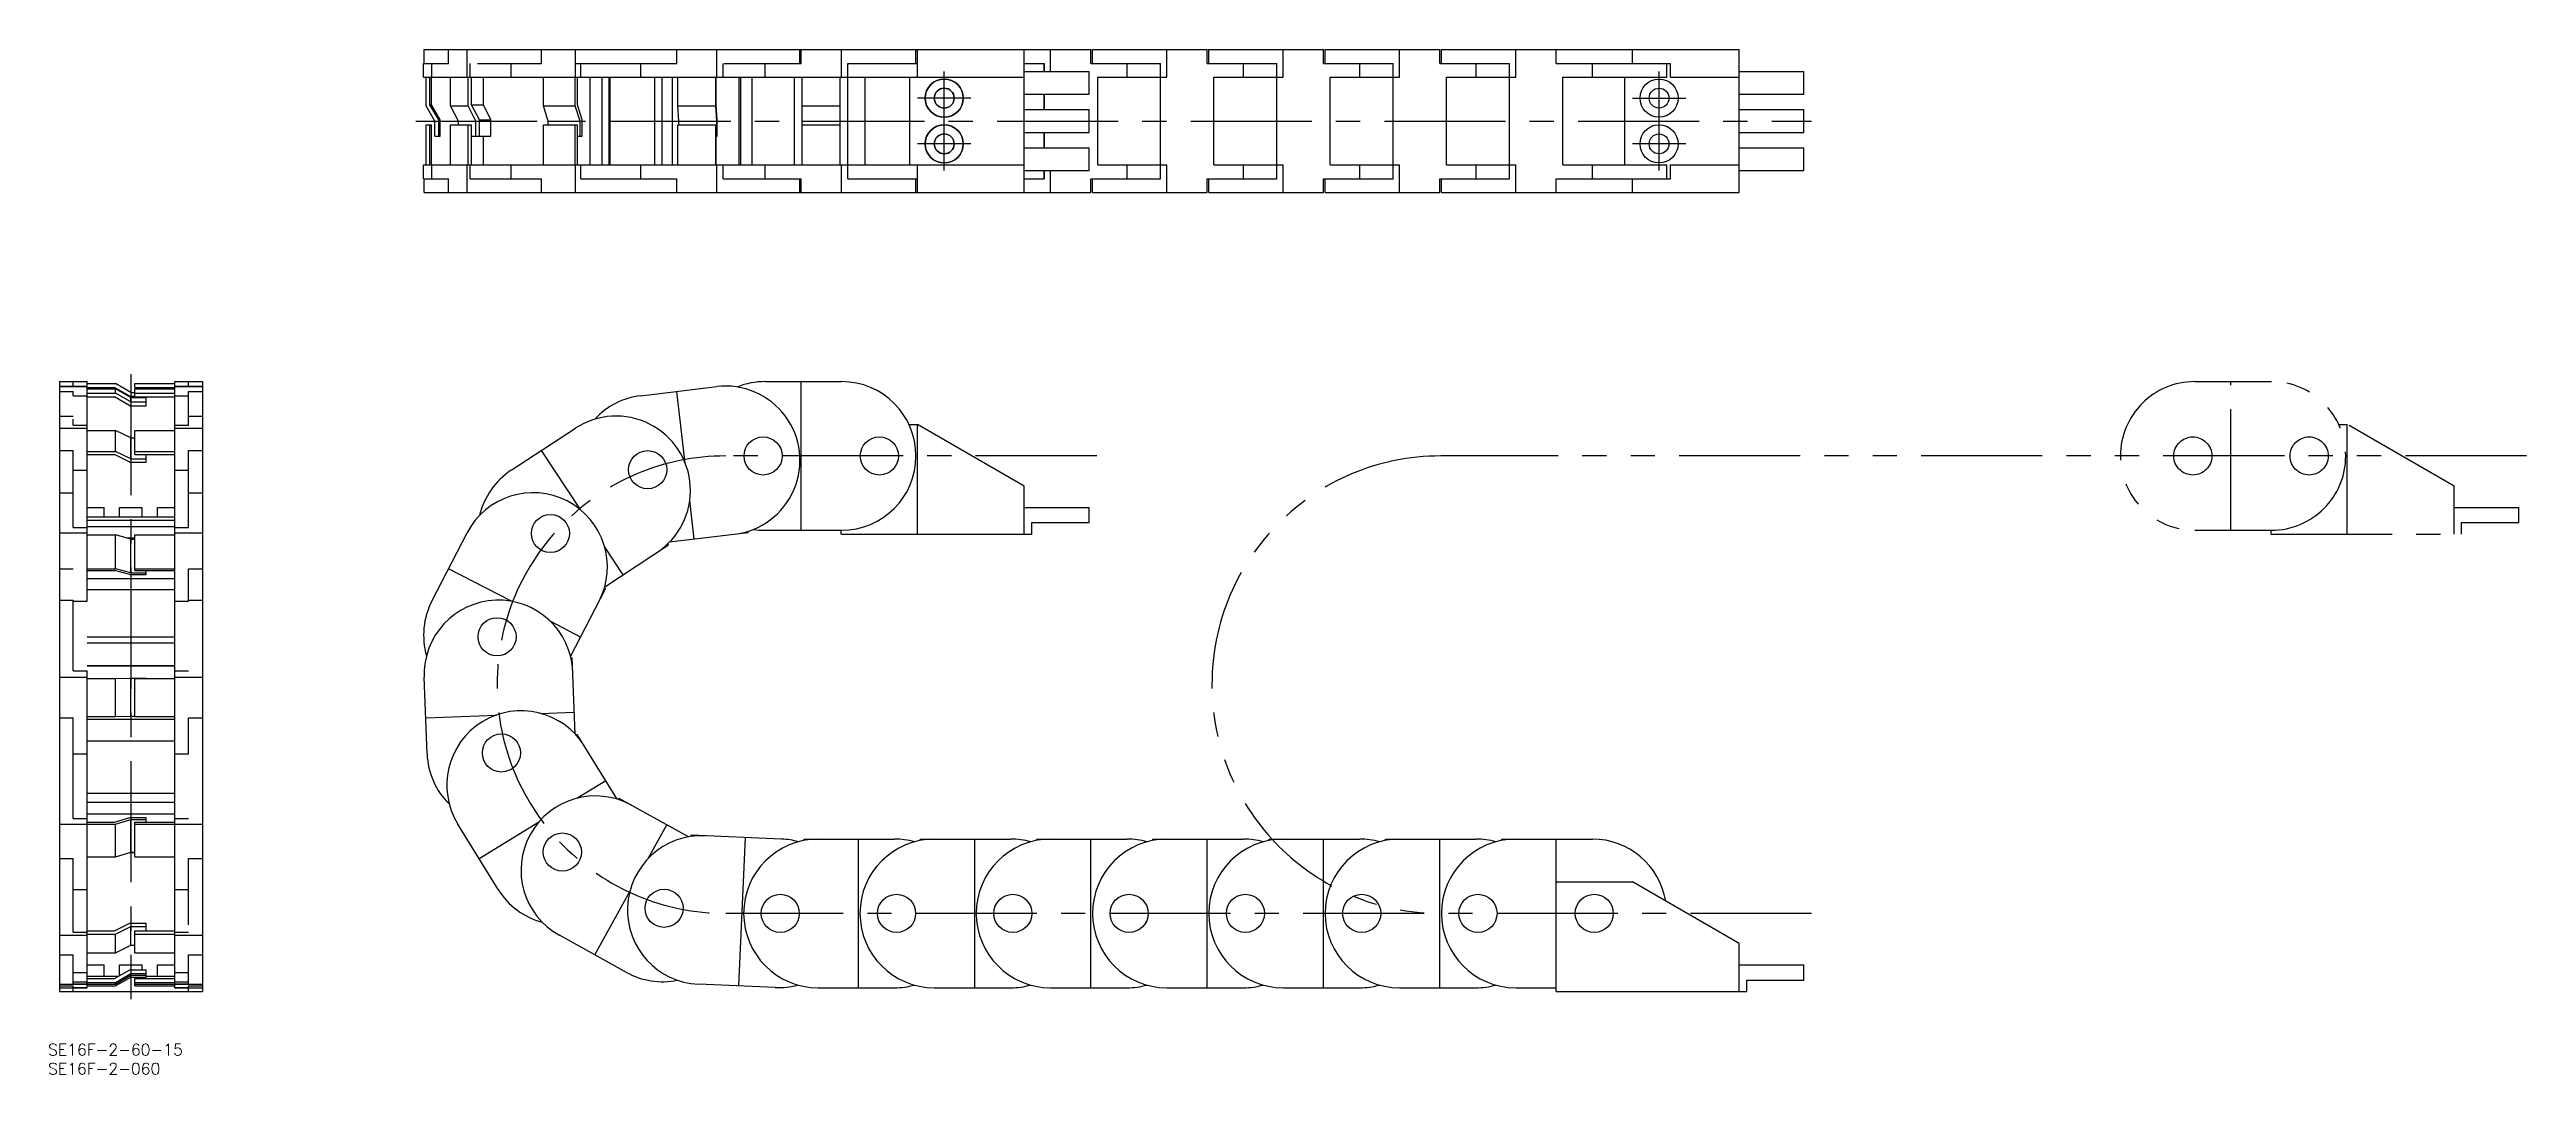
# Model space of a CAD drawing. Extents: x -21 to 628, y -22 to 247.
import ezdxf

# ---------------------------------------------------------------- set-up
doc = ezdxf.new("R2010")
doc.units = 0
doc.linetypes.add('CENTER', pattern=[50.8, 31.75, -6.35, 6.35, -6.35])
doc.linetypes.add('PHANTOM', pattern=[63.5, 31.75, -6.35, 6.35, -6.35, 6.35, -6.35])
doc.layers.get('0').update_dxf_attribs({"linetype": 'CONTINUOUS'})
doc.layers.add('CENTER', color=1, linetype='CENTER')
doc.styles.get("Standard").update_dxf_attribs({"font": 'txt.shx', "height": 3, "bigfont": 'bigfont.shx'})

msp = doc.modelspace()

# ---------------------------------------------------------------- linework, layer by layer
at = {"color": 7, "linetype": 'CONTINUOUS'}
for p, q in [((76.92, 243.49), (76.92, 247.12)), ((76.92, 247.12), (251.83, 247.12)), ((83.31, 243.49), (83.31, 247.12)), ((88.17, 239.87), (88.17, 247.12)), ((107.71, 243.49), (107.71, 247.12)), ((116.58, 239.87), (116.58, 247.12)), ((143.17, 243.49), (143.17, 247.12)), ((153.69, 239.87), (153.69, 247.12)), ((153.69, 247.12), (175.5, 247.12)), ((175.5, 243.49), (175.5, 247.12)), ((175.83, 243.49), (175.83, 247.12)), ((186.43, 239.87), (186.43, 247.12)), ((205.93, 243.49), (205.93, 247.12)), ((206.33, 239.87), (206.33, 247.12)), ((234.33, 209.62), (234.33, 247.12)), ((241.23, 241.37), (241.23, 247.12)), ((251.83, 243.49), (251.83, 247.12)), ((252.23, 243.49), (252.23, 247.12)), ((252.23, 247.12), (282.33, 247.12)), ((271.73, 239.87), (271.73, 247.12)), ((282.33, 243.49), (282.33, 247.12)), ((282.73, 243.49), (282.73, 247.12)), ((282.73, 247.12), (312.83, 247.12)), ((302.23, 239.87), (302.23, 247.12)), ((312.83, 243.49), (312.83, 247.12)), ((313.23, 243.49), (313.23, 247.12)), ((313.23, 247.12), (343.33, 247.12)), ((332.73, 239.87), (332.73, 247.12)), ((343.33, 243.49), (343.33, 247.12)), ((343.73, 243.49), (343.73, 247.12)), ((343.73, 247.12), (421.83, 247.12)), ((363.23, 239.87), (363.23, 247.12)), ((373.83, 243.49), (373.83, 247.12)), ((393.83, 243.49), (393.83, 247.12)), ((421.83, 209.62), (421.83, 247.12)), ((76.78, 239.87), (76.78, 243.49)), ((76.78, 243.49), (83.31, 243.49)), ((78.95, 239.87), (78.95, 243.49)), ((88.99, 239.87), (88.99, 243.49)), ((90.96, 243.49), (107.71, 243.49)), ((99.77, 239.87), (99.77, 243.49)), ((116.54, 243.49), (143.17, 243.49)), ((117.99, 239.87), (117.99, 243.49)), ((133.73, 239.87), (133.73, 243.49)), ((155.34, 239.87), (155.34, 243.49)), ((155.58, 243.49), (175.83, 243.49)), ((166.33, 239.87), (166.33, 243.49)), ((188.08, 213.24), (188.08, 243.49)), ((188.08, 243.49), (206.33, 243.49)), ((190.83, 243.49), (190.83, 243.49)), ((234.33, 243.49), (239.58, 243.49)), ((234.33, 243.49), (239.58, 243.49)), ((234.33, 241.37), (251.33, 241.37)), ((235.92, 243.49), (239.58, 243.49)), ((239.58, 243.49), (239.58, 241.37)), ((239.58, 241.37), (239.58, 243.49)), ((251.33, 235.37), (251.33, 241.37)), ((251.83, 243.49), (270.08, 243.49)), ((261.33, 239.87), (261.33, 243.49)), ((270.08, 213.24), (270.08, 243.49)), ((282.33, 243.49), (300.58, 243.49)), ((291.83, 239.87), (291.83, 243.49)), ((300.58, 213.24), (300.58, 243.49)), ((312.83, 243.49), (331.08, 243.49)), ((322.33, 239.87), (322.33, 243.49)), ((331.08, 213.24), (331.08, 243.49)), ((343.33, 243.49), (361.58, 243.49)), ((352.83, 239.87), (352.83, 243.49)), ((361.58, 213.24), (361.58, 243.49)), ((373.83, 243.49), (403.83, 243.49)), ((383.33, 239.87), (383.33, 243.49)), ((402.83, 239.87), (402.83, 243.49)), ((403.83, 239.87), (403.83, 243.49)), ((421.83, 241.37), (438.83, 241.37)), ((438.83, 235.37), (438.83, 241.37)), ((76.78, 239.87), (234.33, 239.87)), ((77.45, 232.37), (77.45, 239.87)), ((78.45, 232.64), (78.45, 239.87)), ((78.82, 232.64), (78.82, 239.87)), ((83.87, 232.37), (83.87, 239.87)), ((88.46, 232.37), (88.46, 239.87)), ((89.34, 232.64), (89.34, 239.87)), ((92.47, 232.64), (92.47, 239.87)), ((108.2, 232.37), (108.2, 239.87)), ((116.56, 232.37), (116.56, 239.87)), ((117.11, 232.64), (117.11, 239.87)), ((118.99, 239.87), (118.99, 239.87)), ((118.99, 239.87), (118.99, 239.87)), ((120.47, 216.87), (120.47, 239.87)), ((123.58, 216.87), (123.58, 239.87)), ((125.46, 216.87), (125.46, 239.87)), ((125.71, 216.87), (125.71, 239.87)), ((131.28, 239.87), (131.28, 239.87)), ((131.28, 239.87), (131.28, 239.87)), ((137.42, 216.87), (137.42, 239.87)), ((139.34, 216.87), (139.34, 239.87)), ((142.08, 216.87), (142.08, 239.87)), ((143.47, 232.37), (143.47, 239.87)), ((153.4, 232.37), (153.4, 239.87)), ((153.52, 232.64), (153.52, 239.87)), ((159.54, 216.87), (159.54, 239.87)), ((159.95, 216.87), (159.95, 239.87)), ((162.94, 216.87), (162.94, 239.87)), ((174.08, 216.87), (174.08, 239.87)), ((176.08, 216.87), (176.08, 239.87)), ((186.08, 216.87), (186.08, 239.87)), ((192.58, 216.87), (192.58, 239.87)), ((204.33, 216.87), (204.33, 239.87)), ((210.73, 239.87), (210.73, 239.87)), ((230.83, 239.87), (230.83, 239.87)), ((234.33, 235.37), (234.33, 239.87)), ((234.33, 231.37), (234.33, 235.37)), ((234.33, 235.37), (251.33, 235.37)), ((239.58, 231.37), (239.58, 235.37)), ((239.58, 235.37), (239.58, 231.37)), ((253.58, 216.87), (253.58, 239.87)), ((253.58, 239.87), (271.73, 239.87)), ((284.08, 216.87), (284.08, 239.87)), ((284.08, 239.87), (302.23, 239.87)), ((314.58, 216.87), (314.58, 239.87)), ((314.58, 239.87), (332.73, 239.87)), ((345.08, 216.87), (345.08, 239.87)), ((345.08, 239.87), (363.23, 239.87)), ((375.58, 216.87), (375.58, 239.87)), ((375.58, 239.87), (402.83, 239.87)), ((391.83, 216.87), (391.83, 239.87)), ((403.83, 239.87), (421.83, 239.87)), ((421.83, 235.37), (438.83, 235.37)), ((79.76, 228.37), (77.45, 232.37)), ((78.45, 232.64), (78.82, 232.64)), ((80.76, 228.64), (78.45, 232.64)), ((81.13, 228.64), (78.82, 232.64)), ((79.76, 224.37), (79.76, 228.37)), ((80.76, 224.37), (80.76, 228.64)), ((80.76, 228.64), (81.13, 228.64)), ((81.13, 224.37), (81.13, 228.64)), ((83.87, 232.37), (88.46, 232.37)), ((85.92, 228.37), (83.87, 232.37)), ((85.92, 227.37), (85.92, 228.37)), ((85.92, 228.37), (90.51, 228.37)), ((90.51, 228.37), (88.46, 232.37)), ((89.34, 232.64), (92.47, 232.64)), ((91.4, 228.64), (89.34, 232.64)), ((90.51, 224.37), (90.51, 228.37)), ((91.4, 224.37), (91.4, 228.64)), ((91.4, 228.64), (94.44, 228.64)), ((94.44, 228.64), (92.47, 232.64)), ((94.44, 224.37), (94.44, 228.64)), ((108.2, 232.37), (116.56, 232.37)), ((109.46, 228.37), (108.2, 232.37)), ((109.46, 227.37), (109.46, 228.37)), ((109.46, 228.37), (117.82, 228.37)), ((117.82, 228.37), (116.56, 232.37)), ((118.37, 228.64), (117.11, 232.64)), ((117.82, 224.37), (117.82, 228.37)), ((118.37, 224.37), (118.37, 228.64)), ((143.47, 232.37), (153.4, 232.37)), ((143.75, 228.37), (143.47, 232.37)), ((143.75, 227.37), (143.75, 228.37)), ((143.75, 228.37), (153.68, 228.37)), ((153.68, 228.37), (153.4, 232.37)), ((153.8, 228.64), (153.52, 232.64)), ((153.68, 224.37), (153.68, 228.37)), ((153.8, 224.37), (153.8, 228.64)), ((176.08, 232.37), (186.08, 232.37)), ((176.08, 228.37), (186.08, 228.37)), ((234.33, 225.37), (234.33, 231.37)), ((234.33, 231.37), (251.33, 231.37)), ((251.33, 225.37), (251.33, 231.37)), ((421.83, 231.37), (438.83, 231.37)), ((438.83, 225.37), (438.83, 231.37)), ((77.45, 216.87), (77.45, 227.37)), ((77.45, 227.37), (78.82, 227.37)), ((78.45, 216.87), (78.45, 227.37)), ((78.82, 216.87), (78.82, 227.37)), ((79.76, 224.37), (81.13, 224.37)), ((83.87, 216.87), (83.87, 227.37)), ((83.87, 227.37), (89.34, 227.37)), ((88.46, 216.87), (88.46, 227.37)), ((89.34, 216.87), (89.34, 227.37)), ((89.34, 224.37), (94.44, 224.37)), ((92.47, 216.87), (92.47, 224.37)), ((108.2, 216.87), (108.2, 227.37)), ((108.2, 227.37), (117.11, 227.37)), ((116.56, 216.87), (116.56, 227.37)), ((117.11, 216.87), (117.11, 227.37)), ((117.11, 224.37), (118.37, 224.37)), ((143.47, 216.87), (143.47, 227.37)), ((143.47, 227.37), (153.52, 227.37)), ((153.4, 216.87), (153.4, 227.37)), ((153.52, 216.87), (153.52, 227.37)), ((153.52, 224.37), (153.8, 224.37)), ((176.08, 227.37), (186.08, 227.37)), ((234.33, 221.37), (234.33, 225.37)), ((234.33, 225.37), (251.33, 225.37)), ((234.33, 216.87), (234.33, 221.37)), ((234.33, 221.37), (251.33, 221.37)), ((239.58, 221.37), (239.58, 225.37)), ((239.58, 225.37), (239.58, 221.37)), ((251.33, 215.37), (251.33, 221.37)), ((421.83, 225.37), (438.83, 225.37)), ((421.83, 221.37), (438.83, 221.37)), ((438.83, 215.37), (438.83, 221.37)), ((76.78, 213.24), (76.78, 216.87)), ((76.78, 216.87), (234.33, 216.87)), ((78.95, 213.24), (78.95, 216.87)), ((88.17, 209.62), (88.17, 216.87)), ((88.99, 213.24), (88.99, 216.87)), ((99.77, 213.24), (99.77, 216.87)), ((116.58, 209.62), (116.58, 216.87)), ((117.99, 213.24), (117.99, 216.87)), ((133.73, 213.24), (133.73, 216.87)), ((153.69, 209.62), (153.69, 216.87)), ((155.34, 213.24), (155.34, 216.87)), ((166.33, 213.24), (166.33, 216.87)), ((186.43, 209.62), (186.43, 216.87)), ((206.33, 209.62), (206.33, 216.87)), ((234.33, 215.37), (251.33, 215.37)), ((239.58, 213.24), (239.58, 215.37)), ((239.58, 215.37), (239.58, 213.24)), ((241.23, 209.62), (241.23, 215.37)), ((253.58, 216.87), (271.73, 216.87)), ((261.33, 213.24), (261.33, 216.87)), ((271.73, 209.62), (271.73, 216.87)), ((284.08, 216.87), (302.23, 216.87)), ((291.83, 213.24), (291.83, 216.87)), ((302.23, 209.62), (302.23, 216.87)), ((314.58, 216.87), (332.73, 216.87)), ((322.33, 213.24), (322.33, 216.87)), ((332.73, 209.62), (332.73, 216.87)), ((345.08, 216.87), (363.23, 216.87)), ((352.83, 213.24), (352.83, 216.87)), ((363.23, 209.62), (363.23, 216.87)), ((375.58, 216.87), (402.83, 216.87)), ((383.33, 213.24), (383.33, 216.87)), ((402.83, 213.24), (402.83, 216.87)), ((403.83, 213.24), (403.83, 216.87)), ((403.83, 216.87), (421.83, 216.87)), ((421.83, 215.37), (438.83, 215.37)), ((76.78, 213.24), (83.31, 213.24)), ((76.92, 209.62), (76.92, 213.24)), ((76.92, 209.62), (251.83, 209.62)), ((83.31, 209.62), (83.31, 213.24)), ((88.99, 213.24), (107.71, 213.24)), ((107.71, 209.62), (107.71, 213.24)), ((117.99, 213.24), (143.17, 213.24)), ((143.17, 209.62), (143.17, 213.24)), ((155.34, 213.24), (175.83, 213.24)), ((175.5, 209.62), (175.5, 213.24)), ((175.83, 209.62), (175.83, 213.24)), ((188.08, 213.24), (206.33, 213.24)), ((205.93, 209.62), (205.93, 213.24)), ((234.33, 213.24), (239.58, 213.24)), ((234.33, 213.24), (239.58, 213.24)), ((251.83, 209.62), (251.83, 213.24)), ((251.83, 213.24), (270.08, 213.24)), ((252.23, 209.62), (252.23, 213.24)), ((252.23, 209.62), (282.33, 209.62)), ((282.33, 209.62), (282.33, 213.24)), ((282.33, 213.24), (300.58, 213.24)), ((282.73, 209.62), (282.73, 213.24)), ((282.73, 209.62), (312.83, 209.62)), ((312.83, 209.62), (312.83, 213.24)), ((312.83, 213.24), (331.08, 213.24)), ((313.23, 209.62), (313.23, 213.24)), ((313.23, 209.62), (343.33, 209.62)), ((343.33, 209.62), (343.33, 213.24)), ((343.33, 213.24), (361.58, 213.24)), ((343.73, 209.62), (343.73, 213.24)), ((343.73, 209.62), (421.83, 209.62)), ((373.83, 209.62), (373.83, 213.24)), ((373.83, 213.24), (403.83, 213.24)), ((393.83, 209.62), (393.83, 213.24)), ((-18.75, 160), (-11.5, 160)), ((-18.75, 160), (-18.75, 0)), ((-18.75, 158.83), (-15.12, 158.83)), ((-18.75, 158.69), (-11.5, 158.69)), ((-18.75, 157.43), (-15.12, 157.43)), ((-15.12, 158.82), (-15.12, 160)), ((-15.12, 158.82), (-11.5, 158.82)), ((-15.12, 156.31), (-15.12, 157.43)), ((-15.12, 156.31), (-11.5, 156.31)), ((-11.5, 102.45), (-11.5, 160)), ((-11.5, 159.5), (-4, 159.5)), ((-11.5, 158.5), (-4.27, 158.5)), ((-11.5, 158.15), (-4, 158.15)), ((-11.5, 156.97), (-4, 156.97)), ((-11.5, 155.97), (-4.27, 155.97)), ((-0.27, 156.19), (-4.27, 158.5)), ((-0.27, 153.68), (-4.27, 155.97)), ((0, 157.19), (-4, 159.5)), ((-4, 156.97), (-4, 158.15)), ((0, 155.86), (-4, 158.15)), ((0, 154.67), (-4, 156.97)), ((-0.27, 156.19), (1, 156.19)), ((0, 157.19), (1, 157.19)), ((1, 158.5), (1, 159.5)), ((1, 159.5), (11.5, 159.5)), ((1, 158.5), (11.5, 158.5)), ((1, 155.97), (1, 158.15)), ((1, 158.15), (11.5, 158.15)), ((1, 156.97), (11.5, 156.97)), ((1, 155.97), (11.5, 155.97)), ((11.5, 160), (15.12, 160)), ((11.5, 1), (11.5, 160)), ((11.5, 158.82), (15.12, 158.82)), ((11.5, 158.69), (18.75, 158.69)), ((11.5, 156.31), (15.12, 156.31)), ((15.12, 158.82), (15.12, 160)), ((15.12, 160), (18.75, 160)), ((15.12, 158.83), (18.75, 158.83)), ((15.12, 148.61), (15.12, 157.43)), ((15.12, 157.43), (18.75, 157.43)), ((18.75, 160), (18.75, 0)), ((133.73, 156.31), (153.69, 158.69)), ((145.41, 138.6), (143.17, 157.43)), ((166.33, 160), (186.43, 160)), ((175.83, 121), (175.83, 160)), ((-18.75, 150.96), (-15.12, 150.96)), ((-15.12, 148.61), (-15.12, 150.18)), ((-0.27, 153.68), (4, 153.68)), ((0, 154.67), (0, 155.86)), ((0, 154.67), (0, 155.86)), ((0, 155.86), (4, 155.86)), ((0, 154.67), (4, 154.67)), ((4, 153.68), (4, 155.86)), ((15.12, 150.96), (18.75, 150.96)), ((-18.75, 147.76), (-11.5, 147.76)), ((-15.12, 148.61), (-11.5, 148.61)), ((-11.5, 147.15), (-4, 147.15)), ((-4, 141.67), (-4, 147.15)), ((0, 145.22), (-4, 147.15)), ((0, 139.74), (0, 145.22)), ((0, 139.74), (0, 145.22)), ((0, 145.22), (1, 145.22)), ((1, 140.84), (1, 147.15)), ((1, 147.15), (11.5, 147.15)), ((11.5, 148.61), (15.12, 148.61)), ((11.5, 147.76), (18.75, 147.76)), ((99.77, 136.74), (116.58, 147.76)), ((204.1, 148.75), (206.33, 148.75)), ((206.33, 120), (206.33, 148.75)), ((234.33, 132.58), (206.33, 148.75)), ((-18.75, 141.95), (-15.12, 141.95)), ((-15.12, 121.74), (-15.12, 141.95)), ((-15.12, 136.74), (-11.5, 136.74)), ((-11.5, 141.67), (-4, 141.67)), ((-11.5, 140.84), (-4.27, 140.84)), ((-0.27, 138.9), (-4.27, 140.84)), ((0, 139.74), (-4, 141.67)), ((-0.27, 138.9), (4, 138.9)), ((0, 139.74), (4, 139.74)), ((1, 141.67), (11.5, 141.67)), ((1, 140.84), (11.5, 140.84)), ((4, 138.9), (4, 140.84)), ((11.5, 119.77), (11.5, 140.84)), ((11.5, 119.77), (11.5, 140.84)), ((11.5, 136.74), (15.12, 136.74)), ((15.12, 121.74), (15.12, 141.95)), ((15.12, 141.95), (18.75, 141.95)), ((117.9, 126.42), (107.71, 141.95)), ((-18.75, 130.86), (-15.12, 130.86)), ((15.12, 130.86), (18.75, 130.86)), ((234.33, 120), (234.33, 132.58)), ((-11.5, 127), (-7, 127)), ((-11.5, 124.5), (11.5, 124.5)), ((-11.5, 123.64), (11.5, 123.64)), ((-7, 124.5), (-7, 127)), ((-3, 124.5), (-3, 127)), ((-3, 127), (3, 127)), ((3, 124.5), (3, 127)), ((7, 124.5), (7, 127)), ((7, 127), (11.5, 127)), ((147.79, 118.71), (146.58, 128.79)), ((234.33, 127), (251.33, 127)), ((251.33, 123), (251.33, 127)), ((-18.75, 120.31), (-11.5, 120.31)), ((-15.12, 121.74), (-11.5, 121.74)), ((-11.5, 121.98), (11.5, 121.98)), ((-11.5, 119.77), (-4, 119.77)), ((-4, 110.88), (-4, 119.77)), ((0, 118.71), (-4, 119.77)), ((-1.03, 118.98), (1, 118.98)), ((0, 109.82), (0, 118.71)), ((0, 109.82), (0, 118.71)), ((0, 118.71), (1, 118.71)), ((1, 110.42), (1, 119.77)), ((1, 119.77), (11.5, 119.77)), ((11.5, 121.74), (15.12, 121.74)), ((11.5, 120.31), (18.75, 120.31)), ((78.95, 102.45), (88.17, 120.31)), ((124.3, 106.2), (141.01, 117.15)), ((141.01, 117.15), (140.82, 117.44)), ((141.32, 117.94), (161.94, 120.4)), ((161.94, 120.4), (161.9, 120.74)), ((166.33, 121), (186.43, 121)), ((186.33, 120), (186.33, 121)), ((186.33, 120), (236.33, 120)), ((236.33, 120), (236.33, 123)), ((236.33, 123), (251.33, 123)), ((-18.75, 110.89), (-15.12, 110.89)), ((-11.5, 110.88), (-4, 110.88)), ((0, 109.82), (-4, 110.88)), ((1, 110.88), (11.5, 110.88)), ((15.12, 102.45), (15.12, 110.89)), ((15.12, 110.89), (18.75, 110.89)), ((99.82, 102.37), (83.31, 110.89)), ((129.1, 109.34), (124.25, 116.73)), ((-11.5, 110.42), (-4.27, 110.42)), ((-11.5, 108.38), (11.5, 108.38)), ((-11.5, 105.49), (11.5, 105.49)), ((-0.27, 109.36), (-4.27, 110.42)), ((-0.27, 109.36), (4, 109.36)), ((0, 109.82), (4, 109.82)), ((1, 110.42), (11.5, 110.42)), ((4, 109.36), (4, 110.42)), ((115.34, 87.91), (124.5, 105.66)), ((124.5, 105.66), (124.2, 105.82)), ((-18.75, 102.67), (-15.12, 102.67)), ((-15.12, 84.09), (-15.12, 102.67)), ((-15.12, 102.45), (-11.5, 102.45)), ((11.5, 102.45), (15.12, 102.45)), ((15.12, 102.67), (18.75, 102.67)), ((-11.5, 93.05), (11.5, 93.05)), ((-11.5, 91.45), (11.5, 91.45)), ((117.97, 93), (110.11, 97.06)), ((-11.5, 85.55), (11.5, 85.55)), ((-11.5, 85.41), (11.5, 85.41)), ((115.43, 87.53), (115.77, 87.54)), ((116.52, 67.58), (115.77, 87.54)), ((-18.75, 82.44), (-11.5, 82.44)), ((-15.12, 84.09), (-11.5, 84.09)), ((-11.5, 1.04), (-11.5, 84.09)), ((-11.5, 82.14), (-4.27, 82.14)), ((-11.5, 82.1), (-4, 82.1)), ((-4.27, 82.14), (-0.27, 82.23)), ((-4, 82.1), (0, 82.19)), ((-4, 72.11), (-4, 82.1)), ((-0.27, 82.23), (4, 82.23)), ((0, 72.2), (0, 82.19)), ((0, 82.19), (4, 82.19)), ((1, 72.11), (1, 82.14)), ((1, 82.14), (11.5, 82.14)), ((1, 82.1), (11.5, 82.1)), ((4, 82.14), (4, 82.23)), ((11.5, 84.09), (15.12, 84.09)), ((11.5, 82.44), (18.75, 82.44)), ((77.69, 62.35), (76.94, 82.44)), ((-18.75, 71.84), (-15.12, 71.84)), ((-15.12, 45.37), (-15.12, 71.84)), ((-11.5, 72.11), (-4, 72.11)), ((-4, 72.11), (0, 72.2)), ((0, 72.2), (1, 72.2)), ((1, 72.11), (11.5, 72.11)), ((15.12, 62.35), (15.12, 71.84)), ((15.12, 71.84), (18.75, 71.84)), ((77.33, 71.84), (95.9, 72.54)), ((107.47, 72.97), (116.31, 73.3)), ((-11.5, 71.42), (11.5, 71.42)), ((-11.5, 65.77), (11.5, 65.77)), ((116.79, 67.29), (117.08, 67.47)), ((127.55, 50.45), (117.08, 67.47)), ((-15.12, 62.35), (-11.5, 62.35)), ((11.5, 62.35), (15.12, 62.35)), ((-11.5, 52.01), (11.5, 52.01)), ((117.01, 50.7), (124.54, 55.34)), ((-11.5, 49.67), (11.5, 49.67)), ((-11.5, 46.61), (11.5, 46.61)), ((-4.27, 44.42), (-0.27, 45.63)), ((-0.27, 45.63), (4, 45.63)), ((4, 44.42), (4, 45.63)), ((127.92, 50.34), (128.08, 50.64)), ((146.25, 40.59), (128.08, 50.64)), ((-18.75, 43.93), (-11.5, 43.93)), ((-15.12, 45.37), (-11.5, 45.37)), ((-11.5, 44.42), (-4.27, 44.42)), ((-11.5, 43.9), (-4, 43.9)), ((-4, 43.9), (0, 45.11)), ((-4, 35.38), (-4, 43.9)), ((0, 36.59), (0, 45.11)), ((0, 36.59), (0, 45.11)), ((0, 45.11), (4, 45.11)), ((1, 35.38), (1, 44.42)), ((1, 44.42), (11.5, 44.42)), ((1, 43.9), (11.5, 43.9)), ((11.5, 45.37), (15.12, 45.37)), ((11.5, 26.81), (11.5, 43.93)), ((11.5, 26.81), (11.5, 43.93)), ((11.5, 43.93), (18.75, 43.93)), ((96.3, 26.81), (85.77, 43.93)), ((91.33, 34.9), (107.15, 44.64)), ((135.64, 34.86), (140.55, 43.74)), ((146.95, 40.7), (146.96, 41.04)), ((170.69, 40), (146.96, 41.04)), ((159.49, 1.46), (161.2, 40.42)), ((176.58, 39.66), (176.58, 40)), ((176.58, 40), (200.33, 40)), ((190.83, 1), (190.83, 40)), ((207.08, 39.66), (207.08, 40)), ((207.08, 40), (230.83, 40)), ((221.33, 1), (221.33, 40)), ((237.58, 39.66), (237.58, 40)), ((237.58, 40), (261.33, 40)), ((251.83, 1), (251.83, 40)), ((268.08, 39.66), (268.08, 40)), ((268.08, 40), (291.83, 40)), ((282.33, 1), (282.33, 40)), ((298.58, 39.66), (298.58, 40)), ((298.58, 40), (322.33, 40)), ((312.83, 1), (312.83, 40)), ((329.08, 39.66), (329.08, 40)), ((329.08, 40), (352.83, 40)), ((343.33, 1), (343.33, 40)), ((359.58, 39.66), (359.58, 40)), ((359.58, 40), (383.33, 40)), ((373.83, 0), (373.83, 40)), ((-18.75, 34.9), (-15.12, 34.9)), ((-15.12, 15.61), (-15.12, 34.9)), ((-11.5, 35.38), (-4, 35.38)), ((-4, 35.38), (0, 36.59)), ((-0.29, 36.5), (1, 36.5)), ((0, 36.59), (1, 36.59)), ((1, 35.38), (11.5, 35.38)), ((15.12, 17.53), (15.12, 34.9)), ((15.12, 34.9), (18.75, 34.9)), ((-15.12, 26.81), (-11.5, 26.81)), ((11.5, 26.81), (15.12, 26.81)), ((121.67, 9.62), (130.86, 26.21)), ((373.83, 28.75), (393.83, 28.75)), ((421.83, 12.58), (393.83, 28.75)), ((-18.75, 14.75), (-11.5, 14.75)), ((-15.12, 15.61), (-11.5, 15.61)), ((-11.5, 15.89), (-4.27, 15.89)), ((-11.5, 15.01), (-4, 15.01)), ((-4.27, 15.89), (-0.27, 17.91)), ((-4, 15.01), (0, 17.04)), ((-4, 10.17), (-4, 15.01)), ((-0.27, 17.91), (4, 17.91)), ((0, 12.19), (0, 17.04)), ((0, 12.19), (0, 17.04)), ((0, 17.04), (4, 17.04)), ((1, 10.17), (1, 15.89)), ((1, 15.89), (11.5, 15.89)), ((1, 15.01), (11.5, 15.01)), ((4, 15.89), (4, 17.91)), ((11.5, 15.61), (15.12, 15.61)), ((11.5, 14.75), (18.75, 14.75)), ((129.98, 5.02), (112.4, 14.75)), ((-18.75, 9.62), (-15.12, 9.62)), ((-15.12, 2.06), (-15.12, 9.62)), ((-11.5, 10.17), (-4, 10.17)), ((-11.5, 7), (-7, 7)), ((-7, 4), (-7, 7)), ((-4, 10.17), (0, 12.19)), ((-3, 4.14), (-3, 7)), ((-3, 7), (3, 7)), ((0, 12.19), (1, 12.19)), ((1, 10.17), (11.5, 10.17)), ((3, 5.71), (3, 7)), ((7, 4), (7, 7)), ((7, 7), (11.5, 7)), ((15.12, 2.06), (15.12, 9.62)), ((15.12, 9.62), (18.75, 9.62)), ((421.83, 0), (421.83, 12.58)), ((421.83, 7), (438.83, 7)), ((438.83, 3), (438.83, 7)), ((-18.75, 1.92), (-11.5, 1.92)), ((-18.75, 1.46), (-15.12, 1.46)), ((-18.75, 1), (-11.5, 1)), ((-18.75, 0), (18.75, 0)), ((-15.12, 5.02), (-11.5, 5.02)), ((-15.12, 2.58), (-11.5, 2.58)), ((-15.12, 2.06), (-11.5, 2.06)), ((-15.12, 0), (-15.12, 1.46)), ((-15.12, 1.04), (-11.5, 1.04)), ((-15.12, 1.02), (-11.5, 1.02)), ((-11.5, 4), (-3.24, 4)), ((-11.5, 3.4), (-4.27, 3.4)), ((-11.5, 2.41), (-4, 2.41)), ((-11.5, 1.97), (-4, 1.97)), ((-11.5, 1.5), (-4, 1.5)), ((-4.27, 3.4), (-0.27, 5.71)), ((-4, 2.41), (0, 4.71)), ((-4, 1.97), (0, 4.27)), ((-4, 1.5), (0, 3.81)), ((-4, 1.97), (-4, 2.41)), ((-0.27, 5.71), (4, 5.71)), ((0, 4.27), (0, 4.71)), ((0, 4.27), (0, 4.71)), ((0, 4.71), (4, 4.71)), ((0, 4.27), (4, 4.27)), ((0, 3.81), (4, 3.81)), ((1, 1.5), (1, 3.4)), ((1, 3.4), (11.5, 3.4)), ((1, 2.41), (11.5, 2.41)), ((1, 1.97), (11.5, 1.97)), ((1, 1.5), (11.5, 1.5)), ((4, 3.81), (4, 5.71)), ((4, 4), (11.5, 4)), ((11.5, 5.02), (15.12, 5.02)), ((11.5, 2.58), (15.12, 2.58)), ((11.5, 2.06), (15.12, 2.06)), ((11.5, 1.07), (11.5, 1.97)), ((11.5, 1.04), (11.5, 1.92)), ((11.5, 1.04), (11.5, 1.92)), ((11.5, 1.92), (18.75, 1.92)), ((11.5, 1.04), (15.12, 1.04)), ((11.5, 1.02), (15.12, 1.02)), ((11.5, 1), (18.75, 1)), ((15.12, 0), (15.12, 1.46)), ((15.12, 1.46), (18.75, 1.46)), ((168.98, 1.04), (148.9, 1.92)), ((180.23, 1), (200.33, 1)), ((210.73, 1), (230.83, 1)), ((241.23, 1), (261.33, 1)), ((271.73, 1), (291.83, 1)), ((302.23, 1), (322.33, 1)), ((332.73, 1), (352.83, 1)), ((363.23, 1), (373.83, 1)), ((373.83, 0), (423.83, 0)), ((423.83, 0), (423.83, 3)), ((423.83, 3), (438.83, 3))]:
    msp.add_line(p, q, dxfattribs=at)
at = {"color": 3, "linetype": 'PHANTOM'}
for p, q in [((541.33, 160), (561.43, 160)), ((550.83, 121), (550.83, 160)), ((579.1, 148.75), (581.33, 148.75)), ((581.33, 120), (581.33, 148.75)), ((609.33, 132.58), (581.33, 148.75)), ((628.33, 140.5), (343.55, 140.5)), ((609.33, 120), (609.33, 132.58)), ((609.33, 127), (626.33, 127)), ((626.33, 123), (626.33, 127)), ((541.33, 121), (561.43, 121)), ((561.33, 120), (561.33, 121)), ((561.33, 120), (611.33, 120)), ((611.33, 120), (611.33, 123)), ((611.33, 123), (626.33, 123))]:
    msp.add_line(p, q, dxfattribs=at)
at = {"color": 7, "linetype": 'CONTINUOUS'}
for centre, radius in [((213.33, 234.37), 5), ((213.33, 234.37), 2.6), ((400.83, 234.37), 5), ((400.83, 234.37), 2.6), ((213.33, 222.37), 5), ((213.33, 222.37), 2.6), ((400.83, 222.37), 5), ((400.83, 222.37), 2.6), ((165.83, 140.5), 5), ((196.33, 140.5), 5), ((135.55, 136.89), 5), ((110.04, 120.16), 5), ((96.05, 93.06), 5), ((97.19, 62.58), 5), ((113.17, 36.6), 5), ((139.86, 21.84), 5), ((170.33, 20.5), 5), ((200.83, 20.5), 5), ((231.33, 20.5), 5), ((261.83, 20.5), 5), ((292.33, 20.5), 5), ((322.83, 20.5), 5), ((353.33, 20.5), 5), ((383.83, 20.5), 5)]:
    msp.add_circle(centre, radius, dxfattribs=at)
at = {"color": 3, "linetype": 'PHANTOM'}
for centre in [(540.83, 140.5), (571.33, 140.5)]:
    msp.add_circle(centre, 5, dxfattribs=at)
at = {"color": 7, "linetype": 'CONTINUOUS'}
for centre, radius, start, end in [((213.33, 234.37), 5, 0, 180), ((213.33, 234.37), 5, 180, 0), ((213.33, 234.37), 2.6, 0, 180), ((213.33, 234.37), 2.6, 180, 0), ((213.33, 222.37), 5, 0, 180), ((213.33, 222.37), 5, 180, 0), ((213.33, 222.37), 2.6, 0, 180), ((213.33, 222.37), 2.6, 180, 0), ((136.04, 136.94), 19.5, 96.80607, 137.40793), ((156, 139.33), 19.5, 276.80608, 96.80611), ((166.33, 140.5), 19.5, 90, 111.94042), ((186.43, 140.5), 19.5, 270.00002, 89.99998), ((127.27, 131.46), 19.5, 303.25073, 123.25077), ((110.46, 120.44), 19.5, 123.25074, 166.7087), ((105.5, 111.36), 19.5, 332.69917, 152.69917), ((166.33, 140.5), 19.5, 261.01864, 270), ((96.28, 93.5), 19.5, 152.69916, 196.15713), ((96.42, 83.17), 19.5, 2.14759, 182.14758), ((102.38, 54.15), 19.5, 31.59602, 211.59599), ((97.18, 63.08), 19.5, 182.14759, 225.60559), ((121.84, 31.81), 19.5, 61.04445, 241.04441), ((149.75, 21.4), 19.5, 87.4891, 267.48909), ((180.23, 20.5), 19.5, 90.00002, 269.99998), ((169.83, 20.52), 19.5, 74.41401, 87.48909), ((210.73, 20.5), 19.5, 90.00002, 269.99998), ((200.33, 20.5), 19.5, 74.534, 90), ((241.23, 20.5), 19.5, 90.00002, 269.99998), ((230.83, 20.5), 19.5, 74.534, 90), ((271.73, 20.5), 19.5, 90, 270), ((261.33, 20.5), 19.5, 74.534, 90), ((302.23, 20.5), 19.5, 90, 270), ((291.83, 20.5), 19.5, 74.534, 90), ((332.73, 20.5), 19.5, 90, 270), ((322.33, 20.5), 19.5, 74.534, 90), ((363.23, 20.5), 19.5, 90, 270), ((352.83, 20.5), 19.5, 74.534, 90), ((383.33, 20.5), 19.5, 9.46645, 90), ((112.91, 37.03), 19.5, 211.59602, 255.05402), ((139.42, 22.08), 19.5, 241.04444, 281.64631), ((169.83, 20.52), 19.5, 267.4891, 285.34465), ((200.33, 20.5), 19.5, 270, 285.46605), ((230.83, 20.5), 19.5, 270, 285.46605), ((261.33, 20.5), 19.5, 270, 285.46602), ((291.83, 20.5), 19.5, 270, 285.46602), ((322.33, 20.5), 19.5, 270, 285.46602), ((352.83, 20.5), 19.5, 270, 285.46603)]:
    msp.add_arc(centre, radius, start, end, dxfattribs=at)
at = {"color": 3, "linetype": 'PHANTOM'}
for centre, radius, start, end in [((541.33, 140.5), 19.5, 90, 270), ((561.43, 140.5), 19.5, 270.00002, 89.99998), ((343.55, 80.5), 60, 90, 270)]:
    msp.add_arc(centre, radius, start, end, dxfattribs=at)
at = {"layer": 'CENTER', "color": 1, "linetype": 'CENTER'}
for p, q in [((213.33, 215.37), (213.33, 241.37)), ((400.83, 215.37), (400.83, 241.37)), ((220.33, 234.37), (206.33, 234.37)), ((393.83, 234.37), (407.83, 234.37)), ((74.78, 228.37), (440.83, 228.37)), ((220.33, 222.37), (206.33, 222.37)), ((407.83, 222.37), (393.83, 222.37)), ((0, 162), (0, -2)), ((253.33, 140.5), (156.05, 140.5)), ((440.83, 20.5), (156.05, 20.5))]:
    msp.add_line(p, q, dxfattribs=at)
msp.add_arc((156.05, 80.5), 60, 90, 270, dxfattribs=at)

# ---------------------------------------------------------------- texts
at = {"color": 7, "linetype": 'CONTINUOUS'}
for s, p in [('SE16F-2-60-15', (-21.72, -16.76)), ('SE16F-2-060', (-21.72, -21.76))]:
    msp.add_text(s, height=3, dxfattribs=at).set_placement(p)

doc.saveas('drawing.dxf')
